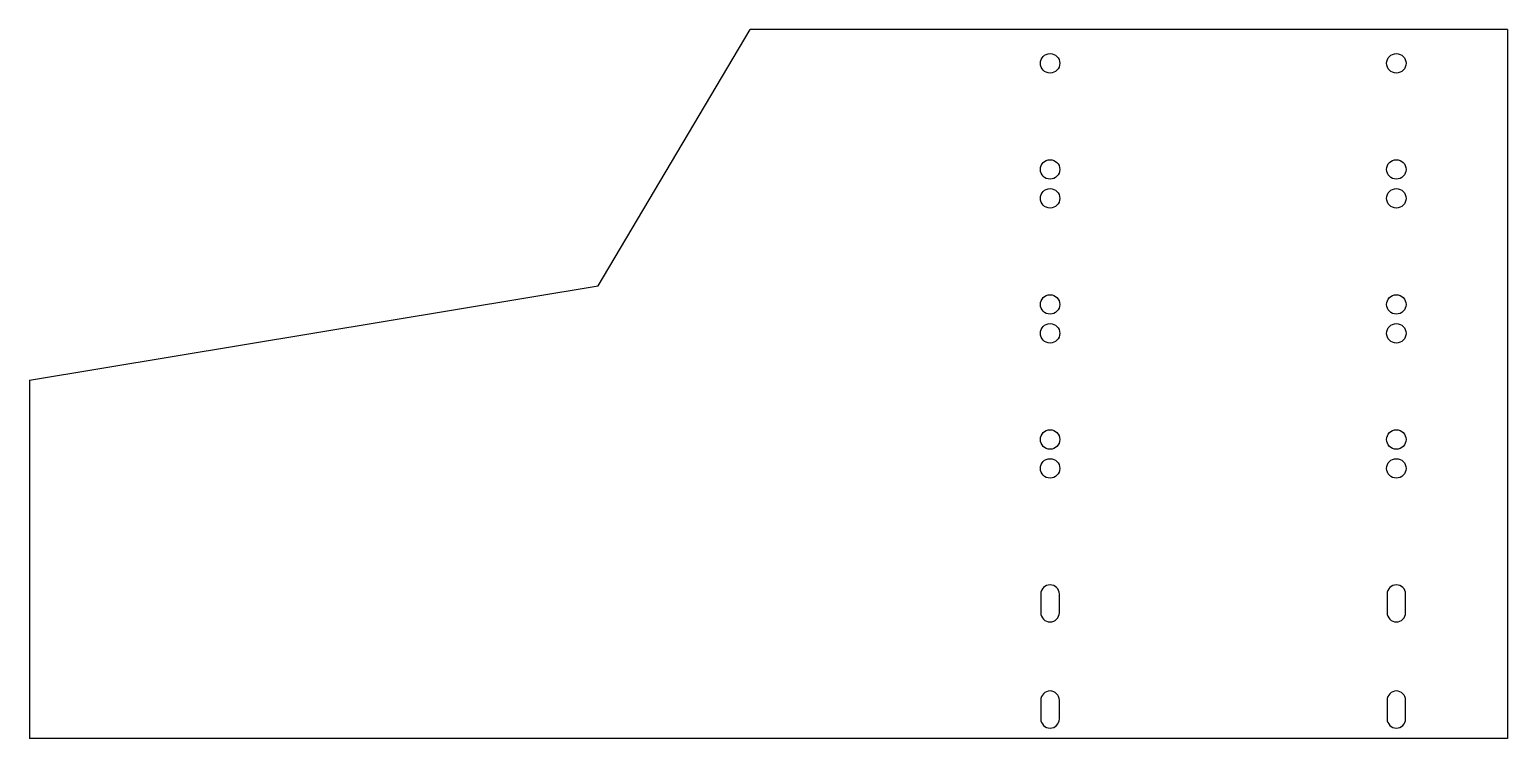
# Model space of a CAD drawing. Header units: millimetres. Extents: x -673 to 203, y -210 to 210.
import ezdxf

# ---------------------------------------------------------------- set-up
doc = ezdxf.new("R2010")
doc.units = ezdxf.units.MM

msp = doc.modelspace()

# ---------------------------------------------------------------- linework, layer by layer
at = {"color": 7, "linetype": 'Continuous', "lineweight": 25}
for p, q in [((-335.61, 58.15), (-245.63, 210)), ((203.3, 210), (-245.63, 210)), ((203.3, 210), (203.3, -210)), ((-672.63, 2.34), (-335.61, 58.15)), ((-672.63, 2.34), (-672.63, -210)), ((-73.28, -124.5), (-73.28, -135.5)), ((-62.28, -135.5), (-62.28, -124.5)), ((131.97, -124.5), (131.97, -135.5)), ((142.97, -135.5), (142.97, -124.5)), ((-73.28, -187.37), (-73.28, -198.37)), ((-62.28, -198.37), (-62.28, -187.37)), ((131.97, -187.37), (131.97, -198.37)), ((142.97, -198.37), (142.97, -187.37)), ((203.3, -210), (-672.63, -210))]:
    msp.add_line(p, q, dxfattribs=at)
for centre in [(-67.78, 190), (137.47, 190), (-67.78, 127.14), (137.47, 127.14), (-67.78, 110), (137.47, 110), (-67.78, 47.13), (137.47, 47.13), (-67.78, 30), (137.47, 30), (-67.78, -32.87), (137.47, -32.87), (-67.78, -50), (137.47, -50)]:
    msp.add_circle(centre, 5.76, dxfattribs=at)
for centre, start, end in [((-67.78, -124.5), 0, 180), ((137.47, -124.5), 0, 180), ((-67.78, -135.5), 180, 0), ((137.47, -135.5), 180, 0), ((-67.78, -187.37), 0, 180), ((137.47, -187.37), 0, 180), ((-67.78, -198.37), 180, 0), ((137.47, -198.37), 180, 0)]:
    msp.add_arc(centre, 5.5, start, end, dxfattribs=at)

doc.saveas('drawing.dxf')
